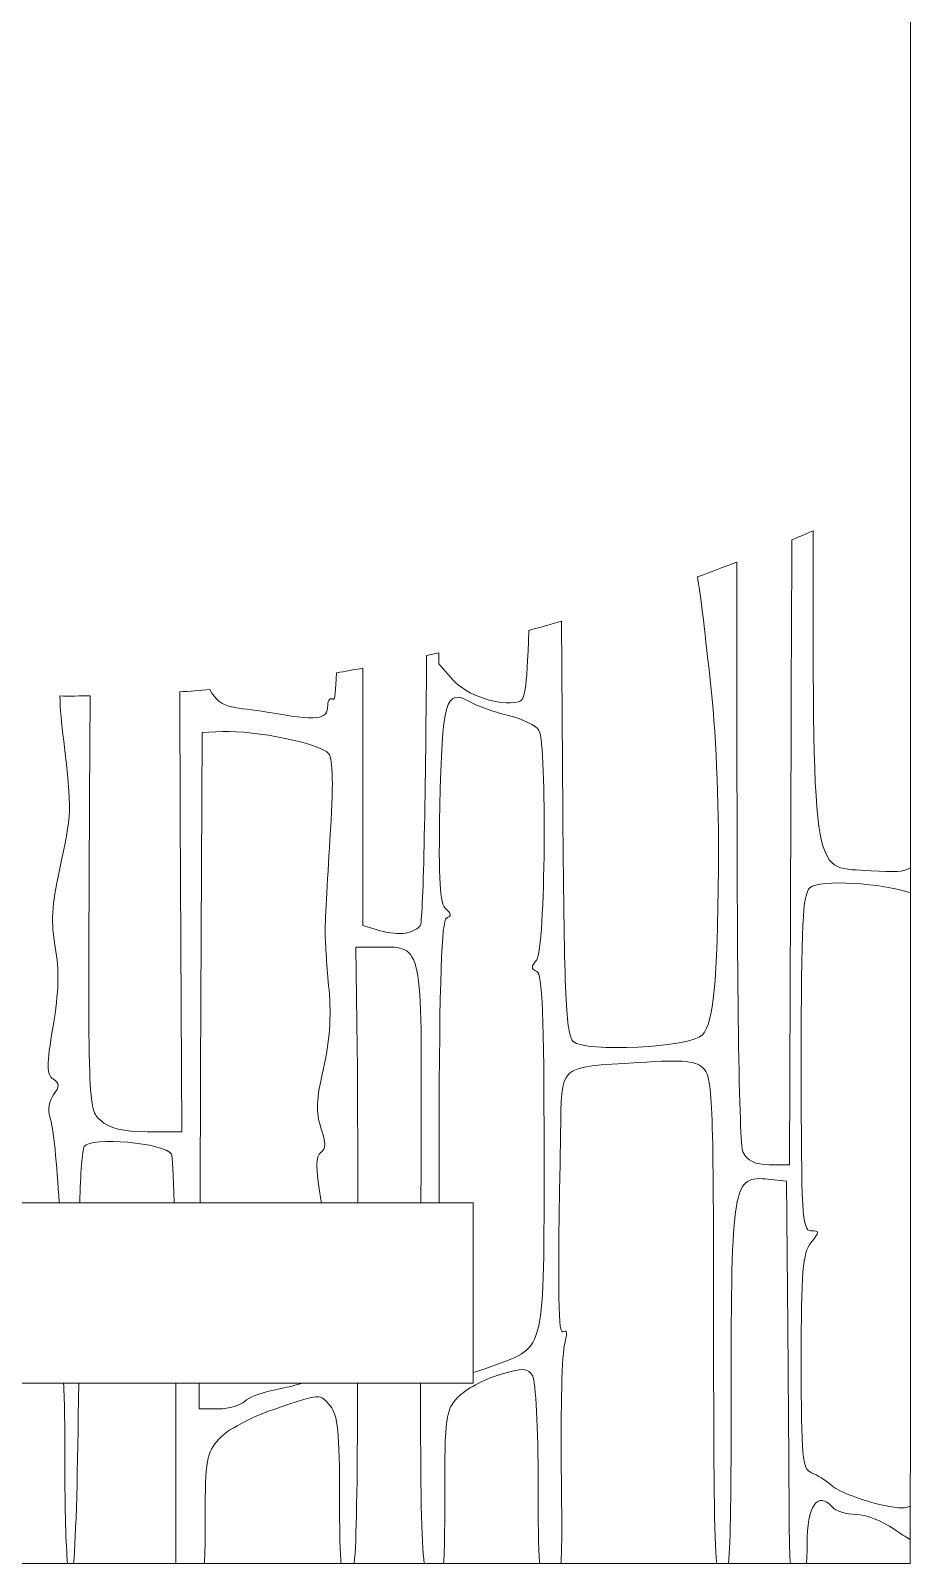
# Model space of a CAD drawing. Header units: centimetres. Extents: x -27.4 to 27.4, y -38.2 to 38.3.
# Drawn here: x -0.75 to 2.18, y -31.76 to -26.67 of the extents above; entities that cross this region are included whole.
import ezdxf

# ---------------------------------------------------------------- set-up
doc = ezdxf.new("R2010")
doc.units = ezdxf.units.CM
doc.header["$MEASUREMENT"] = 0
doc.layers.add('layer 1', color=7, linetype='Continuous')

msp = doc.modelspace()

# ---------------------------------------------------------------- linework, layer by layer
at = {"layer": 'layer 1', "color": 1, "lineweight": 9}
msp.add_open_spline([(-11.19519, -26.6642), (-11.19519, -26.6642), (-5.03058, -22.76604), (-5.03058, -22.76604), (-5.03058, -22.76604), (-5.03058, -22.76604), (0.72501, -22.76604), (0.72501, -22.76604), (0.72501, -22.76604), (0.72501, -22.76604), (0.72501, -22.1662), (0.72501, -22.1662), (0.72501, -22.1662), (0.72501, -22.1662), (-4.07584, -22.16624), (-4.07584, -22.16624), (-4.07584, -22.16624), (-4.07584, -22.16624), (-3.54274, -21.56624), (-3.54274, -21.56624), (-3.54274, -21.56624), (-3.54274, -21.56624), (2.17946, -21.56624), (2.17946, -21.56624), (2.17946, -21.56624), (2.17946, -21.56624), (2.17946, -22.1662), (2.17946, -22.1662), (2.17946, -22.1662), (2.17946, -22.1662), (2.17992, -22.1662), (2.17992, -22.1662), (2.17992, -22.1662), (2.17992, -22.1662), (2.17992, -31.16447), (2.17992, -31.16447), (2.17992, -31.16447), (2.17992, -31.16447), (2.17896, -31.76427), (2.17896, -31.76427), (2.17896, -31.76427), (2.17896, -31.76427), (-3.55915, -31.76427), (-3.55915, -31.76427), (-3.55915, -31.76427), (-3.55915, -31.76427), (-4.08168, -31.16447), (-4.08168, -31.16447), (-4.08168, -31.16447), (-4.08168, -31.16447), (0.72512, -31.16447), (0.72512, -31.16447), (0.72512, -31.16447), (0.72512, -31.16447), (0.72512, -30.56447), (0.72512, -30.56447), (0.72512, -30.56447), (0.72512, -30.56447), (-5.0299, -30.56447), (-5.0299, -30.56447), (-5.0299, -30.56447), (-5.0299, -30.56447), (-11.19519, -26.6642), (-11.19519, -26.6642)], degree=3, knots=[0, 0, 0, 0, 0.0588235, 0.0588235, 0.0588235, 0.0588235, 0.1176471, 0.1176471, 0.1176471, 0.1176471, 0.1764706, 0.1764706, 0.1764706, 0.1764706, 0.2352941, 0.2352941, 0.2352941, 0.2352941, 0.2941176, 0.2941176, 0.2941176, 0.2941176, 0.3529412, 0.3529412, 0.3529412, 0.3529412, 0.4117647, 0.4117647, 0.4117647, 0.4117647, 0.4705882, 0.4705882, 0.4705882, 0.4705882, 0.5294118, 0.5294118, 0.5294118, 0.5294118, 0.5882353, 0.5882353, 0.5882353, 0.5882353, 0.6470588, 0.6470588, 0.6470588, 0.6470588, 0.7058824, 0.7058824, 0.7058824, 0.7058824, 0.7647059, 0.7647059, 0.7647059, 0.7647059, 0.8235294, 0.8235294, 0.8235294, 0.8235294, 0.8823529, 0.8823529, 0.8823529, 0.8823529, 1, 1, 1, 1], dxfattribs=at)
at = {"layer": 'layer 1', "color": 2, "lineweight": 9}
for points, knots in [([(-0.68913, -30.10902), (-0.68913, -30.13438), (-0.68343, -30.14529), (-0.67235, -30.15292), (-0.67235, -30.15292), (-0.65056, -30.1682), (-0.65022, -30.1775), (-0.67105, -30.20566), (-0.67105, -30.20566), (-0.68489, -30.22453), (-0.69027, -30.25757), (-0.6831, -30.27873), (-0.6831, -30.27873), (-0.6714, -30.31272), (-0.65935, -30.44032), (-0.65235, -30.56447), (-0.65235, -30.56447), (-0.65235, -30.56447), (-0.58366, -30.56447), (-0.58366, -30.56447), (-0.58366, -30.56447), (-0.58158, -30.46844), (-0.5757, -30.38971), (-0.56853, -30.37734), (-0.56853, -30.37734), (-0.549, -30.34334), (-0.30084, -30.36529), (-0.27856, -30.40304), (-0.27856, -30.40304), (-0.27547, -30.40842), (-0.27256, -30.47414), (-0.27009, -30.56447), (-0.27009, -30.56447), (-0.27009, -30.56447), (-0.18353, -30.56447), (-0.18353, -30.56447), (-0.18353, -30.56447), (-0.18353, -30.56447), (-0.18157, -30.12542), (-0.18157, -30.12542), (-0.18157, -30.12542), (-0.18157, -30.12542), (-0.17653, -29.00048), (-0.17653, -29.00048), (-0.17653, -29.00048), (-0.17653, -29.00048), (-0.1085, -28.99723), (-0.1085, -28.99723), (-0.1085, -28.99723), (-0.0006, -28.99219), (0.22052, -29.03777), (0.24413, -29.06997), (0.24413, -29.06997), (0.25943, -29.09062), (0.26071, -29.17478), (0.24884, -29.35704), (0.24884, -29.35704), (0.23955, -29.49892), (0.23222, -29.63986), (0.23273, -29.66997), (0.23273, -29.66997), (0.23322, -29.70005), (0.23893, -29.7842), (0.2456, -29.85661), (0.2456, -29.85661), (0.25372, -29.94546), (0.24772, -30.03057), (0.22719, -30.11843), (0.22719, -30.11843), (0.20327, -30.22112), (0.20148, -30.26244), (0.2189, -30.31484), (0.2189, -30.31484), (0.23564, -30.36496), (0.23551, -30.385), (0.21827, -30.39704), (0.21827, -30.39704), (0.20069, -30.40924), (0.20069, -30.44616), (0.21839, -30.55438), (0.21839, -30.55438), (0.21906, -30.55747), (0.21939, -30.56122), (0.21989, -30.56447), (0.21989, -30.56447), (0.21989, -30.56447), (0.34145, -30.56447), (0.34145, -30.56447), (0.34145, -30.56447), (0.34128, -30.34592), (0.34062, -30.15096), (0.3395, -30.0486), (0.3395, -30.0486), (0.3395, -30.0486), (0.33541, -29.71389), (0.33541, -29.71389), (0.33541, -29.71389), (0.33541, -29.71389), (0.41643, -29.71389), (0.41643, -29.71389), (0.41643, -29.71389), (0.55674, -29.71389), (0.55478, -29.70397), (0.552, -30.377), (0.552, -30.377), (0.55167, -30.4569), (0.55183, -30.49319), (0.55154, -30.56447), (0.55154, -30.56447), (0.55154, -30.56447), (0.61223, -30.56447), (0.61223, -30.56447), (0.61223, -30.56447), (0.6119, -30.49464), (0.61174, -30.42404), (0.6119, -30.34838), (0.6119, -30.34838), (0.61336, -29.81753), (0.61985, -29.62585), (0.63677, -29.61802), (0.63677, -29.61802), (0.65373, -29.61023), (0.65289, -29.60212), (0.63402, -29.58694), (0.63402, -29.58694), (0.61403, -29.57116), (0.60961, -29.49371), (0.61448, -29.24623), (0.61448, -29.24623), (0.62148, -28.89683), (0.63402, -28.85192), (0.7128, -28.89734), (0.7128, -28.89734), (0.73704, -28.91145), (0.79545, -28.93228), (0.84248, -28.9437), (0.84248, -28.9437), (0.88951, -28.95507), (0.93521, -28.97753), (0.94416, -28.99349), (0.94416, -28.99349), (0.97167, -29.04214), (0.965, -29.72234), (0.93688, -29.75604), (0.93688, -29.75604), (0.91734, -29.77933), (0.91734, -29.78711), (0.93688, -29.79524), (0.93688, -29.79524), (0.95542, -29.8029), (0.96112, -29.943), (0.96112, -30.39378), (0.96112, -30.39378), (0.96112, -31.06374), (0.966, -31.0432), (0.79724, -31.10524), (0.79724, -31.10524), (0.76875, -31.11582), (0.74516, -31.12361), (0.72512, -31.12915), (0.72512, -31.12915), (0.72512, -31.12915), (0.72512, -31.16447), (0.72512, -31.16447), (0.72512, -31.16447), (0.72512, -31.16447), (0.54987, -31.16447), (0.54987, -31.16447), (0.54987, -31.16447), (0.55004, -31.52652), (0.55315, -31.69233), (0.56258, -31.76427), (0.56258, -31.76427), (0.56258, -31.76427), (0.62652, -31.76427), (0.62652, -31.76427), (0.62652, -31.76427), (0.63027, -31.7244), (0.63077, -31.65737), (0.63077, -31.53939), (0.63077, -31.53939), (0.63077, -31.27574), (0.63352, -31.25491), (0.67455, -31.21163), (0.67455, -31.21163), (0.69864, -31.18609), (0.76029, -31.15255), (0.81173, -31.13711), (0.81173, -31.13711), (0.89164, -31.11302), (0.90771, -31.11353), (0.92333, -31.14118), (0.92333, -31.14118), (0.93329, -31.15893), (0.94159, -31.31919), (0.94159, -31.49724), (0.94159, -31.49724), (0.94176, -31.64159), (0.9422, -31.71987), (0.94646, -31.76427), (0.94646, -31.76427), (0.94646, -31.76427), (1.01707, -31.76427), (1.01707, -31.76427), (1.01707, -31.76427), (1.02116, -31.71545), (1.02032, -31.6253), (1.01841, -31.45328), (1.01841, -31.45328), (1.01611, -31.2512), (1.02116, -31.06194), (1.02978, -31.03279), (1.02978, -31.03279), (1.03969, -30.9993), (1.03823, -30.98496), (1.02602, -30.99342), (1.02602, -30.99342), (1.00748, -31.00646), (1.00586, -30.89561), (1.01611, -30.33534), (1.01611, -30.33534), (1.02032, -30.09972), (1.00308, -30.11551), (1.27565, -30.0981), (1.27565, -30.0981), (1.43124, -30.08819), (1.46881, -30.09206), (1.49452, -30.12105), (1.49452, -30.12105), (1.52172, -30.15162), (1.52531, -30.25673), (1.52531, -30.98854), (1.52531, -30.98854), (1.52531, -31.47362), (1.52722, -31.67933), (1.53584, -31.76427), (1.53584, -31.76427), (1.53584, -31.76427), (1.57491, -31.76427), (1.57491, -31.76427), (1.57491, -31.76427), (1.58208, -31.69187), (1.58371, -31.53369), (1.58371, -31.20026), (1.58371, -31.20026), (1.58371, -30.50214), (1.58875, -30.47335), (1.70723, -30.48635), (1.70723, -30.48635), (1.70723, -30.48635), (1.76838, -30.49303), (1.76838, -30.49303), (1.76838, -30.49303), (1.76838, -30.49303), (1.77213, -30.97585), (1.77213, -30.97585), (1.77213, -30.97585), (1.77409, -31.24141), (1.77638, -31.54019), (1.77701, -31.63979), (1.77701, -31.63979), (1.77734, -31.69691), (1.77851, -31.73661), (1.78108, -31.76427), (1.78108, -31.76427), (1.78108, -31.76427), (1.83445, -31.76427), (1.83445, -31.76427), (1.83445, -31.76427), (1.83578, -31.74736), (1.83641, -31.72653), (1.83641, -31.6995), (1.83641, -31.6995), (1.83641, -31.57389), (1.87141, -31.52227), (1.9194, -31.57664), (1.9194, -31.57664), (1.9316, -31.5903), (1.96709, -31.60155), (1.9985, -31.60155), (1.9985, -31.60155), (2.02992, -31.60155), (2.08719, -31.62351), (2.1259, -31.6505), (2.1259, -31.6505), (2.14643, -31.66483), (2.16514, -31.67687), (2.17896, -31.68487), (2.17896, -31.68487), (2.17896, -31.68487), (2.1793, -31.57451), (2.1793, -31.57451), (2.1793, -31.57451), (2.17084, -31.57748), (2.16205, -31.57939), (2.1536, -31.57956), (2.1536, -31.57956), (2.08849, -31.57956), (1.95147, -31.53532), (1.91406, -31.50228), (1.91406, -31.50228), (1.89811, -31.48812), (1.86961, -31.47037), (1.85091, -31.46291), (1.85091, -31.46291), (1.82032, -31.45055), (1.81674, -31.41246), (1.81674, -31.09349), (1.81674, -31.09349), (1.81674, -30.79341), (1.82179, -30.7316), (1.84895, -30.69773), (1.84895, -30.69773), (1.87891, -30.66048), (1.87891, -30.6577), (1.84895, -30.6577), (1.84895, -30.6577), (1.81999, -30.6577), (1.81674, -30.60433), (1.81674, -30.10052), (1.81674, -30.10052), (1.81674, -29.63594), (1.82162, -29.53913), (1.84553, -29.51667), (1.84553, -29.51667), (1.8766, -29.48772), (2.08994, -29.50105), (2.17992, -29.53409), (2.17992, -29.53409), (2.17992, -29.53409), (2.17992, -29.44994), (2.17992, -29.44994), (2.17992, -29.44994), (2.15864, -29.46476), (2.12689, -29.46555), (2.04974, -29.46001), (2.04974, -29.46001), (1.85499, -29.44618), (1.85595, -29.52592), (1.85628, -28.32923), (1.85628, -28.32923), (1.83299, -28.33932), (1.80958, -28.3494), (1.78579, -28.35936), (1.78579, -28.35936), (1.78484, -28.56177), (1.78372, -28.7419), (1.78288, -28.98406), (1.78288, -28.98406), (1.78288, -28.98406), (1.77767, -30.4382), (1.77767, -30.4382), (1.77767, -30.4382), (1.77767, -30.4382), (1.71031, -30.4382), (1.71031, -30.4382), (1.71031, -30.4382), (1.66377, -30.4382), (1.63691, -30.42503), (1.62307, -30.39554), (1.62307, -30.39554), (1.60975, -30.36758), (1.60291, -29.86086), (1.60291, -28.90316), (1.60291, -28.90316), (1.60291, -28.90316), (1.60291, -28.43304), (1.60291, -28.43304), (1.60291, -28.43304), (1.55963, -28.4498), (1.51568, -28.46609), (1.47127, -28.48237), (1.47127, -28.48237), (1.48215, -28.5367), (1.49256, -28.6358), (1.51422, -28.82489), (1.51422, -28.82489), (1.53276, -28.98665), (1.54317, -29.22798), (1.54121, -29.45044), (1.54121, -29.45044), (1.53763, -29.83627), (1.52559, -29.9635), (1.48818, -30.00582), (1.48818, -30.00582), (1.4514, -30.04732), (1.09455, -30.06586), (1.05839, -30.02812), (1.05839, -30.02812), (1.03386, -30.00241), (1.02831, -29.8823), (1.02361, -29.26426), (1.02361, -29.26426), (1.02361, -29.26426), (1.01869, -28.62997), (1.01869, -28.62997), (1.01869, -28.62997), (0.98274, -28.64038), (0.94662, -28.65063), (0.91034, -28.66039), (0.91034, -28.66039), (0.9043, -28.86817), (0.89535, -28.89375), (0.87648, -28.89779), (0.87648, -28.89779), (0.80962, -28.91245), (0.70418, -28.87713), (0.6576, -28.82443), (0.6576, -28.82443), (0.6576, -28.82443), (0.61106, -28.77203), (0.61106, -28.77203), (0.61106, -28.77203), (0.61106, -28.77203), (0.61106, -28.73475), (0.61106, -28.73475), (0.61106, -28.73475), (0.5974, -28.7377), (0.5839, -28.74078), (0.57024, -28.7437), (0.57024, -28.7437), (0.56649, -29.23969), (0.55933, -29.63173), (0.54892, -29.6436), (0.54892, -29.6436), (0.52337, -29.67223), (0.47047, -29.67681), (0.40198, -29.65611), (0.40198, -29.65611), (0.40198, -29.65611), (0.35837, -29.64278), (0.35837, -29.64278), (0.35837, -29.64278), (0.35837, -29.64278), (0.35837, -28.78618), (0.35837, -28.78618), (0.35837, -28.78618), (0.32891, -28.79157), (0.29962, -28.79678), (0.27017, -28.80164), (0.27017, -28.80164), (0.26738, -28.86038), (0.2643, -28.89292), (0.26055, -28.89034), (0.26055, -28.89034), (0.25013, -28.88317), (0.24151, -28.89179), (0.24151, -28.90954), (0.24151, -28.90954), (0.24151, -28.95865), (0.20786, -28.96241), (0.03943, -28.932), (0.03943, -28.932), (-0.05922, -28.91408), (-0.11679, -28.92808), (-0.15066, -28.8568), (-0.15066, -28.8568), (-0.18419, -28.86005), (-0.21769, -28.86267), (-0.25122, -28.86526), (-0.25122, -28.86526), (-0.25122, -28.86526), (-0.24927, -29.28038), (-0.24927, -29.28038), (-0.24927, -29.28038), (-0.24927, -29.28038), (-0.24423, -30.32851), (-0.24423, -30.32851), (-0.24423, -30.32851), (-0.24423, -30.32851), (-0.35895, -30.32851), (-0.35895, -30.32851), (-0.35895, -30.32851), (-0.43952, -30.32851), (-0.48605, -30.31697), (-0.515, -30.28994), (-0.515, -30.28994), (-0.5565, -30.25169), (-0.5565, -30.24973), (-0.55129, -29.22065), (-0.55129, -29.22065), (-0.55129, -29.22065), (-0.54949, -28.87829), (-0.54949, -28.87829), (-0.54949, -28.87829), (-0.58303, -28.87875), (-0.61657, -28.87908), (-0.65006, -28.87875), (-0.65006, -28.87875), (-0.6486, -28.92074), (-0.6444, -28.96811), (-0.63723, -29.02914), (-0.63723, -29.02914), (-0.60957, -29.26314), (-0.60969, -29.26706), (-0.65136, -29.45856), (-0.65136, -29.45856), (-0.67693, -29.57574), (-0.68002, -29.63269), (-0.66522, -29.71438), (-0.66522, -29.71438), (-0.65136, -29.79054), (-0.6533, -29.86277), (-0.67235, -29.97704), (-0.67235, -29.97704), (-0.68359, -30.0434), (-0.68913, -30.08343), (-0.68913, -30.10884), (-0.68913, -30.10884), (-0.68913, -30.10884), (-0.68913, -30.10902), (-0.68913, -30.10902)], [0, 0, 0, 0, 0.0077519, 0.0077519, 0.0077519, 0.0077519, 0.0155039, 0.0155039, 0.0155039, 0.0155039, 0.0232558, 0.0232558, 0.0232558, 0.0232558, 0.0310078, 0.0310078, 0.0310078, 0.0310078, 0.0387597, 0.0387597, 0.0387597, 0.0387597, 0.0465116, 0.0465116, 0.0465116, 0.0465116, 0.0542636, 0.0542636, 0.0542636, 0.0542636, 0.0620155, 0.0620155, 0.0620155, 0.0620155, 0.0697674, 0.0697674, 0.0697674, 0.0697674, 0.0775194, 0.0775194, 0.0775194, 0.0775194, 0.0852713, 0.0852713, 0.0852713, 0.0852713, 0.0930233, 0.0930233, 0.0930233, 0.0930233, 0.1007752, 0.1007752, 0.1007752, 0.1007752, 0.1085271, 0.1085271, 0.1085271, 0.1085271, 0.1162791, 0.1162791, 0.1162791, 0.1162791, 0.124031, 0.124031, 0.124031, 0.124031, 0.1317829, 0.1317829, 0.1317829, 0.1317829, 0.1395349, 0.1395349, 0.1395349, 0.1395349, 0.1472868, 0.1472868, 0.1472868, 0.1472868, 0.1550388, 0.1550388, 0.1550388, 0.1550388, 0.1627907, 0.1627907, 0.1627907, 0.1627907, 0.1705426, 0.1705426, 0.1705426, 0.1705426, 0.1782946, 0.1782946, 0.1782946, 0.1782946, 0.1860465, 0.1860465, 0.1860465, 0.1860465, 0.1937984, 0.1937984, 0.1937984, 0.1937984, 0.2015504, 0.2015504, 0.2015504, 0.2015504, 0.2093023, 0.2093023, 0.2093023, 0.2093023, 0.2170543, 0.2170543, 0.2170543, 0.2170543, 0.2248062, 0.2248062, 0.2248062, 0.2248062, 0.2325581, 0.2325581, 0.2325581, 0.2325581, 0.2403101, 0.2403101, 0.2403101, 0.2403101, 0.248062, 0.248062, 0.248062, 0.248062, 0.255814, 0.255814, 0.255814, 0.255814, 0.2635659, 0.2635659, 0.2635659, 0.2635659, 0.2713178, 0.2713178, 0.2713178, 0.2713178, 0.2790698, 0.2790698, 0.2790698, 0.2790698, 0.2868217, 0.2868217, 0.2868217, 0.2868217, 0.2945736, 0.2945736, 0.2945736, 0.2945736, 0.3023256, 0.3023256, 0.3023256, 0.3023256, 0.3100775, 0.3100775, 0.3100775, 0.3100775, 0.3178295, 0.3178295, 0.3178295, 0.3178295, 0.3255814, 0.3255814, 0.3255814, 0.3255814, 0.3333333, 0.3333333, 0.3333333, 0.3333333, 0.3410853, 0.3410853, 0.3410853, 0.3410853, 0.3488372, 0.3488372, 0.3488372, 0.3488372, 0.3565891, 0.3565891, 0.3565891, 0.3565891, 0.3643411, 0.3643411, 0.3643411, 0.3643411, 0.372093, 0.372093, 0.372093, 0.372093, 0.379845, 0.379845, 0.379845, 0.379845, 0.3875969, 0.3875969, 0.3875969, 0.3875969, 0.3953488, 0.3953488, 0.3953488, 0.3953488, 0.4031008, 0.4031008, 0.4031008, 0.4031008, 0.4108527, 0.4108527, 0.4108527, 0.4108527, 0.4186047, 0.4186047, 0.4186047, 0.4186047, 0.4263566, 0.4263566, 0.4263566, 0.4263566, 0.4341085, 0.4341085, 0.4341085, 0.4341085, 0.4418605, 0.4418605, 0.4418605, 0.4418605, 0.4496124, 0.4496124, 0.4496124, 0.4496124, 0.4573643, 0.4573643, 0.4573643, 0.4573643, 0.4651163, 0.4651163, 0.4651163, 0.4651163, 0.4728682, 0.4728682, 0.4728682, 0.4728682, 0.4806202, 0.4806202, 0.4806202, 0.4806202, 0.4883721, 0.4883721, 0.4883721, 0.4883721, 0.496124, 0.496124, 0.496124, 0.496124, 0.503876, 0.503876, 0.503876, 0.503876, 0.5116279, 0.5116279, 0.5116279, 0.5116279, 0.5193798, 0.5193798, 0.5193798, 0.5193798, 0.5271318, 0.5271318, 0.5271318, 0.5271318, 0.5348837, 0.5348837, 0.5348837, 0.5348837, 0.5426357, 0.5426357, 0.5426357, 0.5426357, 0.5503876, 0.5503876, 0.5503876, 0.5503876, 0.5581395, 0.5581395, 0.5581395, 0.5581395, 0.5658915, 0.5658915, 0.5658915, 0.5658915, 0.5736434, 0.5736434, 0.5736434, 0.5736434, 0.5813953, 0.5813953, 0.5813953, 0.5813953, 0.5891473, 0.5891473, 0.5891473, 0.5891473, 0.5968992, 0.5968992, 0.5968992, 0.5968992, 0.6046512, 0.6046512, 0.6046512, 0.6046512, 0.6124031, 0.6124031, 0.6124031, 0.6124031, 0.620155, 0.620155, 0.620155, 0.620155, 0.627907, 0.627907, 0.627907, 0.627907, 0.6356589, 0.6356589, 0.6356589, 0.6356589, 0.6434109, 0.6434109, 0.6434109, 0.6434109, 0.6511628, 0.6511628, 0.6511628, 0.6511628, 0.6589147, 0.6589147, 0.6589147, 0.6589147, 0.6666667, 0.6666667, 0.6666667, 0.6666667, 0.6744186, 0.6744186, 0.6744186, 0.6744186, 0.6821705, 0.6821705, 0.6821705, 0.6821705, 0.6899225, 0.6899225, 0.6899225, 0.6899225, 0.6976744, 0.6976744, 0.6976744, 0.6976744, 0.7054264, 0.7054264, 0.7054264, 0.7054264, 0.7131783, 0.7131783, 0.7131783, 0.7131783, 0.7209302, 0.7209302, 0.7209302, 0.7209302, 0.7286822, 0.7286822, 0.7286822, 0.7286822, 0.7364341, 0.7364341, 0.7364341, 0.7364341, 0.744186, 0.744186, 0.744186, 0.744186, 0.751938, 0.751938, 0.751938, 0.751938, 0.7596899, 0.7596899, 0.7596899, 0.7596899, 0.7674419, 0.7674419, 0.7674419, 0.7674419, 0.7751938, 0.7751938, 0.7751938, 0.7751938, 0.7829457, 0.7829457, 0.7829457, 0.7829457, 0.7906977, 0.7906977, 0.7906977, 0.7906977, 0.7984496, 0.7984496, 0.7984496, 0.7984496, 0.8062016, 0.8062016, 0.8062016, 0.8062016, 0.8139535, 0.8139535, 0.8139535, 0.8139535, 0.8217054, 0.8217054, 0.8217054, 0.8217054, 0.8294574, 0.8294574, 0.8294574, 0.8294574, 0.8372093, 0.8372093, 0.8372093, 0.8372093, 0.8449612, 0.8449612, 0.8449612, 0.8449612, 0.8527132, 0.8527132, 0.8527132, 0.8527132, 0.8604651, 0.8604651, 0.8604651, 0.8604651, 0.8682171, 0.8682171, 0.8682171, 0.8682171, 0.875969, 0.875969, 0.875969, 0.875969, 0.8837209, 0.8837209, 0.8837209, 0.8837209, 0.8914729, 0.8914729, 0.8914729, 0.8914729, 0.8992248, 0.8992248, 0.8992248, 0.8992248, 0.9069767, 0.9069767, 0.9069767, 0.9069767, 0.9147287, 0.9147287, 0.9147287, 0.9147287, 0.9224806, 0.9224806, 0.9224806, 0.9224806, 0.9302326, 0.9302326, 0.9302326, 0.9302326, 0.9379845, 0.9379845, 0.9379845, 0.9379845, 0.9457364, 0.9457364, 0.9457364, 0.9457364, 0.9534884, 0.9534884, 0.9534884, 0.9534884, 0.9612403, 0.9612403, 0.9612403, 0.9612403, 0.9689922, 0.9689922, 0.9689922, 0.9689922, 0.9767442, 0.9767442, 0.9767442, 0.9767442, 0.9844961, 0.9844961, 0.9844961, 0.9844961, 1, 1, 1, 1]), ([(-0.6374, -31.16447), (-0.63427, -31.23184), (-0.63315, -31.3179), (-0.63315, -31.43084), (-0.63315, -31.43084), (-0.63315, -31.59063), (-0.6299, -31.70212), (-0.62436, -31.76427), (-0.62436, -31.76427), (-0.62436, -31.76427), (-0.60419, -31.76427), (-0.60419, -31.76427), (-0.60419, -31.76427), (-0.5962, -31.67267), (-0.59036, -31.46208), (-0.58723, -31.16447), (-0.58723, -31.16447), (-0.58723, -31.16447), (-0.6374, -31.16447), (-0.6374, -31.16447)], [0, 0, 0, 0, 0.1666667, 0.1666667, 0.1666667, 0.1666667, 0.3333333, 0.3333333, 0.3333333, 0.3333333, 0.5, 0.5, 0.5, 0.5, 0.6666667, 0.6666667, 0.6666667, 0.6666667, 1, 1, 1, 1]), ([(-0.26392, -31.16447), (-0.26392, -31.16447), (-0.26376, -31.76427), (-0.26376, -31.76427), (-0.26376, -31.76427), (-0.26376, -31.76427), (-0.16886, -31.76427), (-0.16886, -31.76427), (-0.16886, -31.76427), (-0.16661, -31.73336), (-0.16644, -31.68616), (-0.16644, -31.61146), (-0.16644, -31.61146), (-0.16644, -31.42026), (-0.16237, -31.39747), (-0.12021, -31.34981), (-0.12021, -31.34981), (-0.09484, -31.32115), (-0.01298, -31.27724), (0.06171, -31.25199), (0.06171, -31.25199), (0.22411, -31.19746), (0.21239, -31.19813), (0.25031, -31.24092), (0.25031, -31.24092), (0.27472, -31.26862), (0.28075, -31.32944), (0.28075, -31.54814), (0.28075, -31.54814), (0.28075, -31.6575), (0.28189, -31.7239), (0.28579, -31.76427), (0.28579, -31.76427), (0.28579, -31.76427), (0.32953, -31.76427), (0.32953, -31.76427), (0.32953, -31.76427), (0.3372, -31.6907), (0.33967, -31.51512), (0.34095, -31.16447), (0.34095, -31.16447), (0.34095, -31.16447), (0.15786, -31.16447), (0.15786, -31.16447), (0.15786, -31.16447), (0.13625, -31.17142), (0.11133, -31.17797), (0.08658, -31.18235), (0.08658, -31.18235), (0.03143, -31.19225), (-0.02356, -31.21163), (-0.03577, -31.22529), (-0.03577, -31.22529), (-0.04797, -31.23912), (-0.08688, -31.25038), (-0.12233, -31.25038), (-0.12233, -31.25038), (-0.12233, -31.25038), (-0.18661, -31.25038), (-0.18661, -31.25038), (-0.18661, -31.25038), (-0.18661, -31.25038), (-0.18628, -31.16447), (-0.18628, -31.16447), (-0.18628, -31.16447), (-0.18628, -31.16447), (-0.26392, -31.16447), (-0.26392, -31.16447)], [0, 0, 0, 0, 0.0555556, 0.0555556, 0.0555556, 0.0555556, 0.1111111, 0.1111111, 0.1111111, 0.1111111, 0.1666667, 0.1666667, 0.1666667, 0.1666667, 0.2222222, 0.2222222, 0.2222222, 0.2222222, 0.2777778, 0.2777778, 0.2777778, 0.2777778, 0.3333333, 0.3333333, 0.3333333, 0.3333333, 0.3888889, 0.3888889, 0.3888889, 0.3888889, 0.4444444, 0.4444444, 0.4444444, 0.4444444, 0.5, 0.5, 0.5, 0.5, 0.5555556, 0.5555556, 0.5555556, 0.5555556, 0.6111111, 0.6111111, 0.6111111, 0.6111111, 0.6666667, 0.6666667, 0.6666667, 0.6666667, 0.7222222, 0.7222222, 0.7222222, 0.7222222, 0.7777778, 0.7777778, 0.7777778, 0.7777778, 0.8333333, 0.8333333, 0.8333333, 0.8333333, 0.8888889, 0.8888889, 0.8888889, 0.8888889, 1, 1, 1, 1])]:
    msp.add_open_spline(points, degree=3, knots=knots, dxfattribs=at)

doc.saveas('drawing.dxf')
